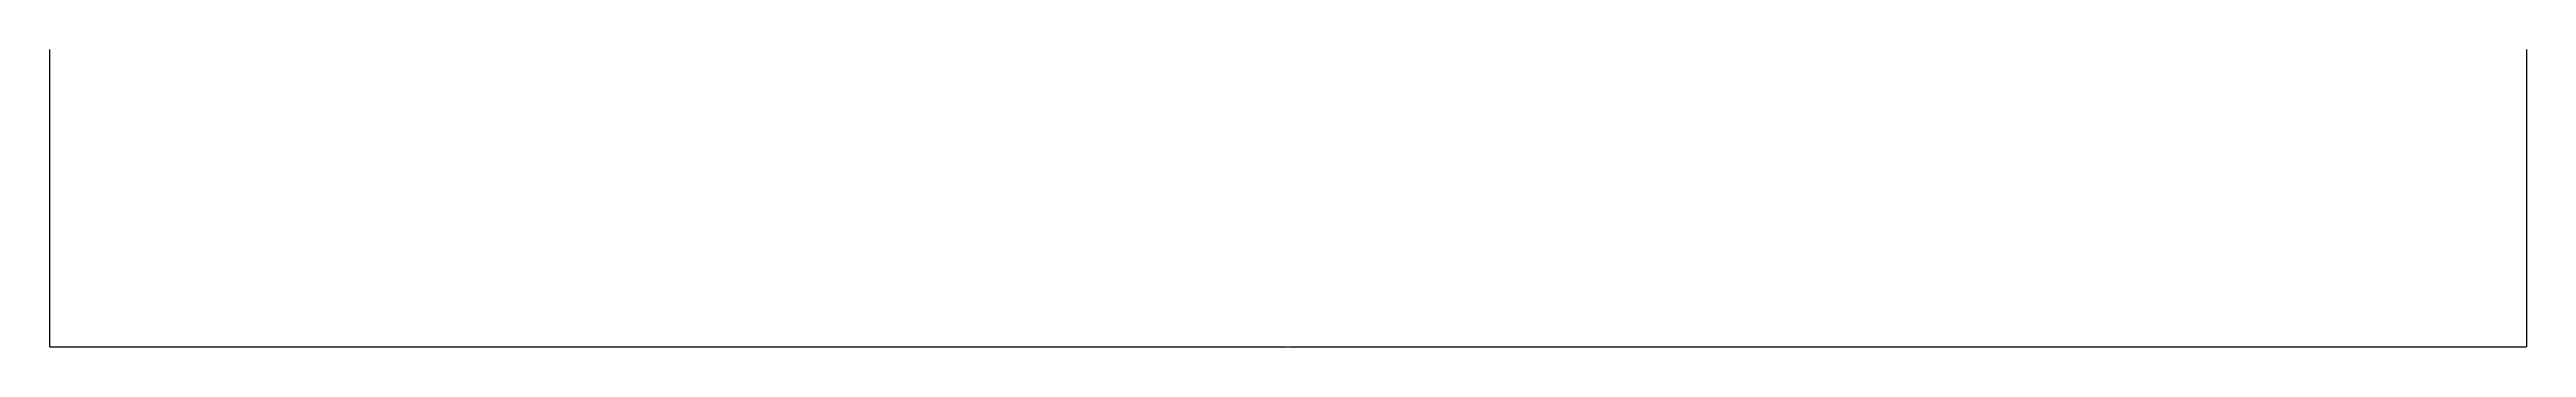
# Model space of a CAD drawing. Header units: metres. Extents: x 4568 to 182545, y -86951 to 35529.
# Drawn here: x 52962 to 55842, y -6063 to -5716 of the extents above; entities that cross this region are included whole.
import ezdxf

# ---------------------------------------------------------------- set-up
doc = ezdxf.new("R2010")
doc.units = ezdxf.units.M
doc.layers.add('DIM', color=1, linetype='Continuous')
doc.dimstyles.get("Standard").update_dxf_attribs({"dimtxt": 2.5, "dimasz": 2.5, "dimexe": 1.25, "dimexo": 0.625, "dimtad": 1, "dimcen": 2.5, "dimazin": 3, "dimtfac": 1, "dimtmove": 0, "dimatfit": 3})

# ---------------------------------------------------------------- blocks, each defined once
blk = doc.blocks.new('_CLOSEDFILLED')
at = {"color": 0, "linetype": 'BYBLOCK'}
blk.add_solid([(-1, 0), (0, 0), (-1, 0)], dxfattribs=at)
blk = doc.blocks.new('*D111')
for p, q in [((52961.85, -5716.3), (52961.85, -6062.41)), ((55841.85, -5716.3), (55841.85, -6062.41)), ((52962.1, -6062.41), (54401.35, -6062.41)), ((54402.35, -6062.41), (55841.6, -6062.41))]:
    blk.add_line(p, q)
at = {"layer": 'Defpoints'}
for p in [(52961.85, -5716.3), (55841.85, -5716.3), (52961.85, -6062.41)]:
    blk.add_point(p, dxfattribs=at)
at = {"layer": 'DIM', "xscale": 0.25, "yscale": 0.25, "rotation": 180}
blk.add_blockref('_CLOSEDFILLED', (52961.85, -6062.41), dxfattribs=at)
at = {"layer": 'DIM', "xscale": 0.25, "yscale": 0.25}
blk.add_blockref('_CLOSEDFILLED', (55841.85, -6062.41), dxfattribs=at)
at = {"layer": 'DIM', "insert": (54401.85, -6062.41), "char_height": 1, "attachment_point": 5}
blk.add_mtext('B', dxfattribs=at)

msp = doc.modelspace()

# ---------------------------------------------------------------- dimensions: what is measured, and where the dimension line sits
at = {"layer": 'DIM'}
dim = msp.add_linear_dim(base=(52961.85, -6062.41), p1=(52961.85, -5716.3), p2=(55841.85, -5716.3), text='B', dimstyle='Standard', dxfattribs=at)
dim.commit()
dim.dimension.update_dxf_attribs({"geometry": '*D111', "text_midpoint": (54401.85, -6062.41)})

doc.saveas('drawing.dxf')
